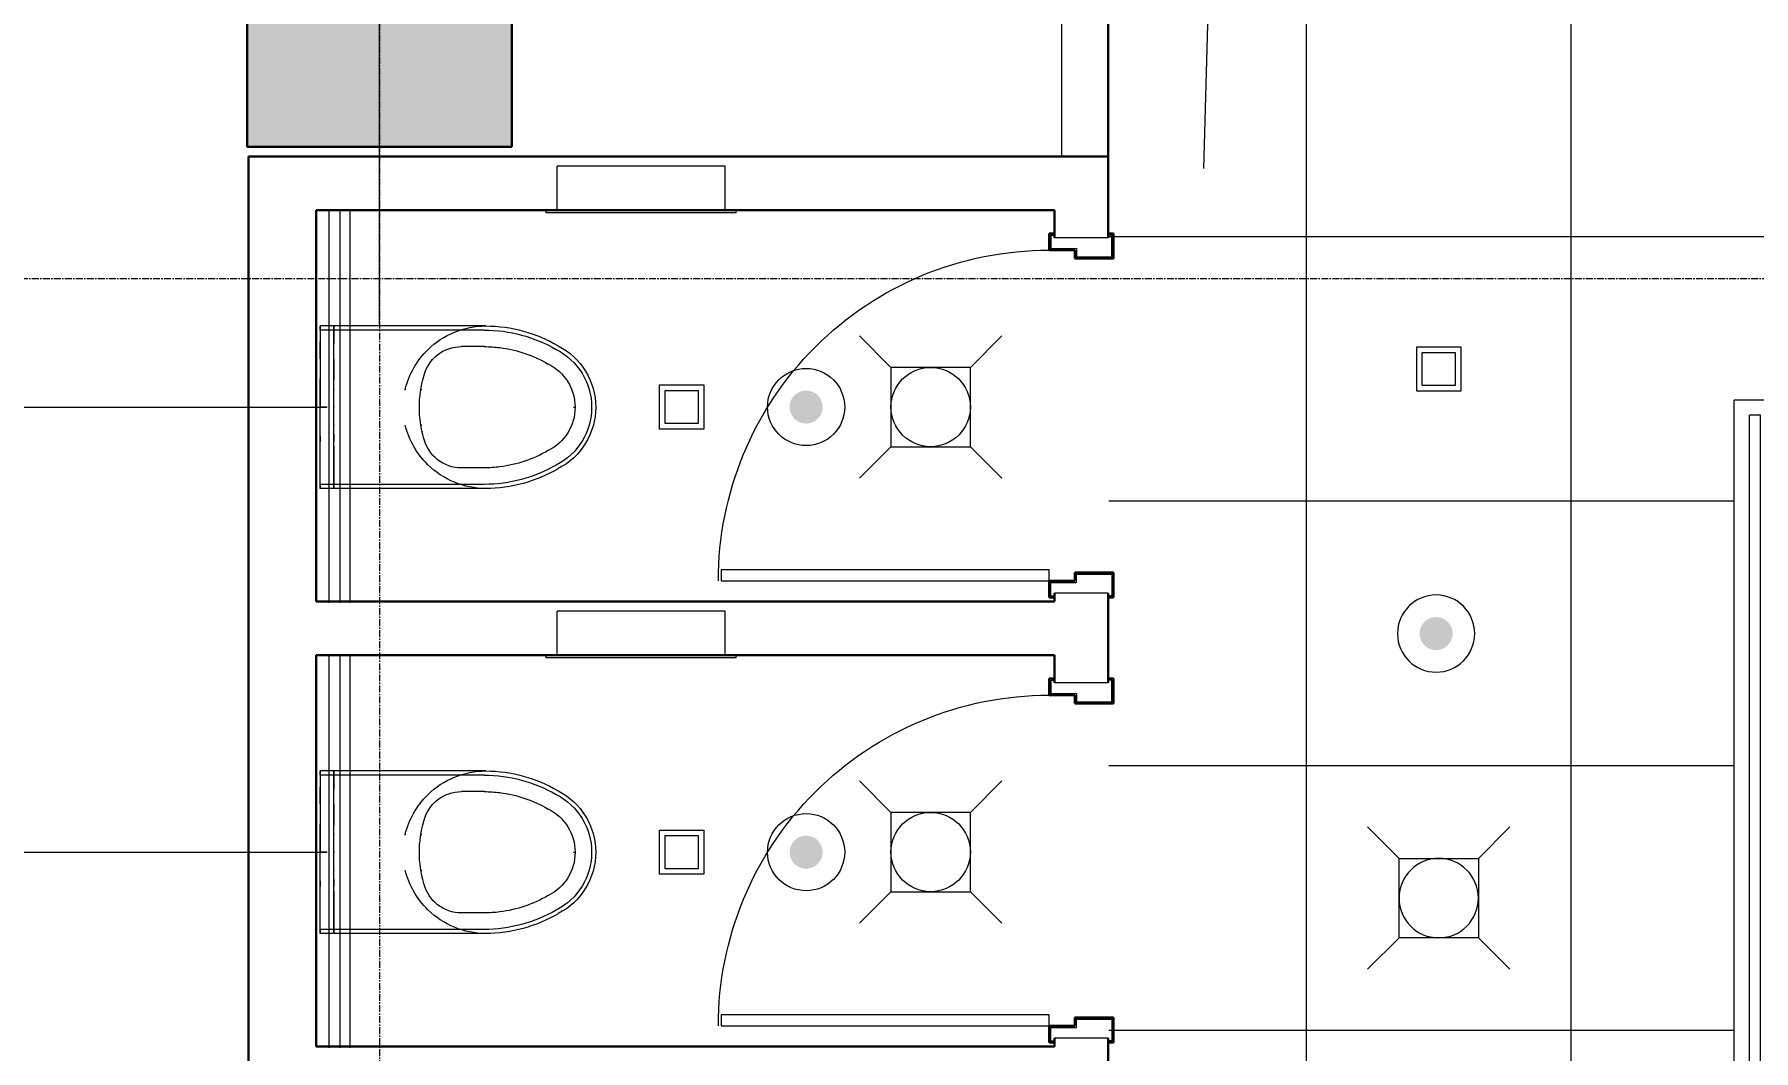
# Model space of a CAD drawing. Header units: inches. Extents: x -40190 to 0, y -3216 to 2257.
# Drawn here: x -21812.3 to -21656.3, y 833.1 to 925.3 of the extents above; entities that cross this region are included whole.
import ezdxf
from ezdxf import colors
from ezdxf.entities.mleader import LeaderData, LeaderLine
from ezdxf.enums import TextEntityAlignment as Align
from ezdxf.math import Vec2, Vec3

# ---------------------------------------------------------------- set-up
doc = ezdxf.new("R2010")
doc.units = ezdxf.units.IN
doc.header["$LTSCALE"] = 0.5
doc.header["$MEASUREMENT"] = 0
doc.linetypes.add('A113$0$CENTER', pattern=[2, 1.25, -0.25, 0.25, -0.25])
for name, color, linetype in [('A113$0$A-ANNO-IDEN', 8, 'Continuous'), ('A113$0$A-ANNO-PATT-13-14', 8, 'Continuous'), ('A113$0$A-COLS-COLS13-14', 8, 'Continuous'), ('A113$0$A-DOOR', 8, 'Continuous'), ('A113$0$A-DOOR-FRAM', 8, 'Continuous'), ('A113$0$A-FLOR-PFIX', 8, 'Continuous'), ('A113$0$A-FLOR-SPCL', 8, 'Continuous'), ('A113$0$A-GRID-GRDP0-15', 8, 'Continuous'), ('A113$0$A-WALL-FULL-INTR', 8, 'Continuous'), ('A113$0$Level 25', 8, 'Continuous'), ('A613$0$A-CLNG-AVDC', 8, 'Continuous'), ('A613$0$A-CLNG-LITE', 3, 'Continuous'), ('A613$0$A-CLNG-MECH-RTRN', 8, 'Continuous'), ('A613$0$A-CLNG-MECH-SUPP', 8, 'Continuous'), ('A613$0$A-CLNG-PATT', 8, 'Continuous'), ('A613$0$A-CLNG-SPNK', 8, 'Continuous'), ('E-Anno-Keyn', 72, 'Continuous'), ('M-HVAC-text', 6, 'Continuous'), ('XREF', 7, 'Continuous')]:
    doc.layers.add(name, color=color, linetype=linetype)
doc.styles.add('MAMEP ANNO', font='arial.ttf', dxfattribs={"height": 0.101562})
doc.styles.get("Standard").update_dxf_attribs({"font": 'simplex.shx'})

# ---------------------------------------------------------------- blocks, each defined once
blk = doc.blocks.new('MLD-KeyNote')
at = {"color": 0, "linetype": 'Continuous', "transparency": 16777216}
blk.add_lwpolyline([(-0.09375, -0.09375), (0.09375, -0.09375), (0.09375, 0.09375), (-0.09375, 0.09375)], close=True, dxfattribs=at)
at = {"color": 0, "linetype": 'ByBlock', "transparency": 16777216, "style": 'MAMEP ANNO'}
blk.add_attdef('ID', text='', height=0.10156, dxfattribs=at).set_placement((0, 0), align=Align.MIDDLE_CENTER)
blk = doc.blocks.new('A113$0$AFWALL_7')
at = {"layer": 'A113$0$A-FLOR-PFIX', "linetype": 'Continuous', "lineweight": 13}
for p, q in [((0, 7), (0, 7.38)), ((0, 7.38), (0, 5.92)), ((1.23, 7.38), (0, 7.38)), ((0, 7), (0, 0)), ((14.88, 7), (0, 7)), ((1.23, 3.52), (1.23, 7.38)), ((1.23, 7.38), (1.23, 5.73)), ((15.02, 7.38), (1.23, 7.38)), ((0, 5.64), (0, 5.92)), ((0, 5.1), (0, 5.64)), ((0, 4.4), (0, 5.1)), ((1.23, 5.48), (1.23, 5.73)), ((1.23, 4.99), (1.23, 5.48)), ((1.23, 4.35), (1.23, 4.99)), ((14.88, 5.5), (12.83, 5.5)), ((0, 4.4), (0, 3.11)), ((1.23, 4.35), (1.23, 3.07)), ((1.23, 3.28), (1.23, 3.52)), ((1.23, 2.6), (1.23, 3.28)), ((0, 3.11), (0, 2.92)), ((0, 2.92), (0, 2.74)), ((0, 2.74), (0, 2.59)), ((0, 1.85), (0, 2.59)), ((0, 0.96), (0, 1.85)), ((1.23, 3.07), (1.23, 2.84)), ((1.23, 2.84), (1.23, 2.63)), ((1.23, 2.63), (1.23, 2.45)), ((1.23, 1.62), (1.23, 2.6)), ((1.23, 1.75), (1.23, 2.45)), ((1.23, 0.91), (1.23, 1.75)), ((1.23, 1.59), (1.23, 1.62)), ((1.23, 1.5), (1.23, 1.59)), ((7.67, 1.62), (7.66, 1.62)), ((7.66, 1.62), (7.71, 1.62)), ((7.76, 1.62), (7.67, 1.62)), ((9.14, 1.62), (9.21, 1.62)), ((-0.64, 0), (0.57, 0)), ((0, 0), (0, 0.96)), ((0, -0.96), (0, 0)), ((0, -7), (0, 0)), ((0.64, 0), (0, 0)), ((1.23, 1.35), (1.23, 1.5)), ((1.23, 0.92), (1.23, 1.35)), ((1.23, 0.47), (1.23, 0.92)), ((1.23, 0), (1.23, 0.91)), ((1.23, 0), (1.23, 0.47)), ((1.23, -0.47), (1.23, 0)), ((1.29, 0), (1.23, 0)), ((1.23, -0.91), (1.23, 0)), ((8.95, 0), (8.94, 0)), ((8.94, 0), (9, 0)), ((9.05, 0), (8.95, 0)), ((22.99, 0), (23.05, 0)), ((23.05, 0), (23.09, 0)), ((23.12, 0), (23.13, 0)), ((0, -1.85), (0, -0.96)), ((1.23, -0.92), (1.23, -0.47)), ((1.23, -1.75), (1.23, -0.91)), ((1.23, -1.35), (1.23, -0.92)), ((1.23, -1.5), (1.23, -1.35)), ((1.23, -1.59), (1.23, -1.5)), ((23.09, 0), (23.12, 0)), ((0, -2.59), (0, -1.85)), ((0, -2.59), (0, -2.74)), ((0, -2.74), (0, -2.92)), ((0, -2.92), (0, -3.11)), ((0, -4.4), (0, -3.11)), ((1.23, -1.62), (1.23, -1.59)), ((1.23, -2.6), (1.23, -1.62)), ((1.23, -2.45), (1.23, -1.75)), ((1.23, -2.45), (1.23, -2.63)), ((1.23, -3.28), (1.23, -2.6)), ((1.23, -2.63), (1.23, -2.84)), ((1.23, -2.84), (1.23, -3.07)), ((1.23, -4.35), (1.23, -3.07)), ((9.14, -1.62), (9.21, -1.62)), ((0, -5.1), (0, -4.4)), ((1.23, -3.52), (1.23, -3.28)), ((1.23, -3.52), (1.23, -7.38)), ((1.23, -4.99), (1.23, -4.35)), ((0, -5.64), (0, -5.1)), ((0, -5.92), (0, -5.64)), ((0, -7.38), (0, -5.92)), ((1.23, -5.48), (1.23, -4.99)), ((1.23, -5.73), (1.23, -5.48)), ((1.23, -7.38), (1.23, -5.73)), ((14.88, -5.5), (12.83, -5.5)), ((0, -7), (0, -7.38)), ((14.88, -7), (0, -7)), ((1.23, -7.38), (0, -7.38)), ((15.02, -7.38), (1.23, -7.38))]:
    blk.add_line(p, q, dxfattribs=at)
at = {"layer": 'A113$0$A-FLOR-PFIX', "linetype": 'Continuous', "lineweight": 13, "extrusion": (0, 0, -1)}
for centre, radius, start, end in [((-15.04, -0.16), 7.54, 45.5539, 89.8573), ((-14.88, -6), 13, 89.9999, 120.1594), ((-14.88, -6), 13, 90, 120.1595), ((-14.95, -5.73), 13.11, 90.3147, 120.4286), ((-15.04, -0.16), 7.54, 13.7258, 45.5539), ((-12.81, 2), 3.5, 13.5658, 90.3559), ((-14.88, -6), 11.5, 90, 97.1455), ((-14.88, -6), 11.5, 97.1455, 120.3826), ((-18.75, 0), 5.88, 116.881, 180), ((-18.75, 0), 6.25, 116.9802, 180), ((-18.75, 0), 4.38, 116.3429, 180), ((-19, 0), 10, 360, 16.3854), ((-19, 0), 10, 343.6146, 360), ((-18.75, 0), 4.38, 180, 243.6571), ((-18.75, 0), 5.88, 180, 243.119), ((-18.75, 0), 6.25, 180, 243.0198), ((-15.04, 0.17), 7.54, 314.4461, 346.2742), ((-12.81, -2), 3.5, 269.6441, 346.4342), ((-14.88, 6), 11.5, 239.6174, 262.8545), ((-15.04, 0.17), 7.54, 270.1427, 314.4461), ((-14.88, 6), 13, 239.8405, 270), ((-14.88, 6), 13, 239.8406, 270.0001), ((-14.88, 6), 11.5, 262.8545, 270), ((-14.95, 5.73), 13.11, 239.5714, 269.6853)]:
    blk.add_arc(centre, radius, start, end, dxfattribs=at)
at = {"layer": 'A113$0$A-FLOR-PFIX', "linetype": 'Continuous', "lineweight": 13}
for p in [(1.23, 1.62), (0, 0), (1.23, 0), (1.23, -1.62)]:
    blk.add_point(p, dxfattribs=at)
blk = doc.blocks.new('*U576')
at = {"layer": 'A113$0$A-FLOR-SPCL', "linetype": 'Continuous', "lineweight": 13}
for p, q in [((-7.63, -0.5), (-7.63, 3.5)), ((7.62, 3.5), (-7.63, 3.5)), ((7.63, -0.5), (7.62, 3.5)), ((8.63, -0.5), (-8.63, -0.5)), ((-8.63, -0.75), (-8.63, -0.5)), ((8.63, -0.75), (-8.63, -0.75)), ((8.63, -0.75), (8.63, -0.5))]:
    blk.add_line(p, q, dxfattribs=at)
blk = doc.blocks.new('A113')
at = {"layer": 'A113$0$A-ANNO-IDEN', "lineweight": 0, "flags": 128}
blk.add_lwpolyline([(-21658.5093, 1627.0478), (-21686.4172, 1627.0478), (-21706.2512, 913.1254)], dxfattribs=at)
at = {"layer": 'A113$0$A-ANNO-PATT-13-14', "lineweight": 30}
blk.add_solid([(-21793.0238, 915.1074, -4909.5523), (-21769.0238, 915.1074, -4909.5523), (-21793.0238, 939.1074, -4909.5523), (-21769.0238, 939.1074, -4909.5523)], dxfattribs=at)
at = {"layer": 'A113$0$A-COLS-COLS13-14', "lineweight": 0}
blk.add_line((-21781.0238, 898.9704, -4909.5523), (-21781.0238, 955.2445, -4909.5523), dxfattribs=at)
at = {"layer": 'A113$0$A-COLS-COLS13-14', "lineweight": 30}
blk.add_3dface([(-21769.0238, 915.1074, -4909.5523), (-21769.0238, 939.1074, -4909.5523), (-21793.0238, 939.1074, -4909.5523), (-21793.0238, 915.1074, -4909.5523)], dxfattribs=at)
at = {"layer": 'A113$0$A-DOOR', "lineweight": 13, "elevation": 1992.7541, "flags": 128}
blk.add_lwpolyline([(-21747.1027, 875.7231), (-21720.2713, 875.7231), (-21720.2713, 876.7251), (-21747.1027, 876.7251)], dxfattribs=at)
at = {"layer": 'A113$0$A-DOOR', "lineweight": 0, "extrusion": (0, 0, -1)}
for centre in [(21720.2713, 875.723, -1992.7541), (21720.2713, 835.3509, -1992.7541)]:
    blk.add_arc(centre, 30.0003, 360, 90.000004, dxfattribs=at)
at = {"layer": 'A113$0$A-DOOR', "lineweight": 13}
blk.add_3dface([(-21720.2713, 836.353, 1992.7541), (-21750.0193, 836.353, 1992.7541), (-21750.0193, 835.351, 1992.7541), (-21720.2713, 835.351, 1992.7541)], dxfattribs=at)
at = {"layer": 'A113$0$A-DOOR-FRAM', "lineweight": 30}
for p, q in [((-21720.2713, 907.2239, 1992.7541), (-21720.2713, 905.7229, 1992.7541)), ((-21720.2713, 907.2239, 1992.7541), (-21719.8963, 907.2239, 1992.7541)), ((-21714.4199, 907.2239, 1992.7541), (-21714.7949, 907.2239, 1992.7541)), ((-21714.4199, 904.9724, 1992.7541), (-21714.4199, 907.2239, 1992.7541)), ((-21720.2713, 905.7229, 1992.7541), (-21717.9194, 905.7229, 1992.7541)), ((-21717.9194, 905.7229, 1992.7541), (-21717.9194, 904.9724, 1992.7541)), ((-21717.9194, 904.9724, 1992.7541), (-21714.4199, 904.9724, 1992.7541)), ((-21720.2713, 874.2221, 1992.7541), (-21720.2713, 875.7231, 1992.7541)), ((-21720.2713, 875.7231, 1992.7541), (-21717.9194, 875.7231, 1992.7541)), ((-21717.9194, 875.7231, 1992.7541), (-21717.9194, 876.4736, 1992.7541)), ((-21717.9194, 876.4736, 1992.7541), (-21714.4199, 876.4736, 1992.7541)), ((-21714.4199, 876.4736, 1992.7541), (-21714.4199, 874.2221, 1992.7541)), ((-21720.2713, 874.2221, 1992.7541), (-21719.8963, 874.2221, 1992.7541)), ((-21714.4199, 874.2221, 1992.7541), (-21714.7949, 874.2221, 1992.7541)), ((-21720.2713, 866.8518, 1992.7541), (-21720.2713, 865.3508, 1992.7541)), ((-21720.2713, 866.8518, 1992.7541), (-21719.8963, 866.8518, 1992.7541)), ((-21714.4199, 866.8518, 1992.7541), (-21714.7949, 866.8518, 1992.7541)), ((-21714.4199, 864.6003, 1992.7541), (-21714.4199, 866.8518, 1992.7541)), ((-21720.2713, 865.3508, 1992.7541), (-21717.9194, 865.3508, 1992.7541)), ((-21717.9194, 865.3508, 1992.7541), (-21717.9194, 864.6003, 1992.7541)), ((-21717.9194, 864.6003, 1992.7541), (-21714.4199, 864.6003, 1992.7541)), ((-21717.9194, 835.351, 1992.7541), (-21717.9194, 836.1015, 1992.7541)), ((-21717.9194, 836.1015, 1992.7541), (-21714.4199, 836.1015, 1992.7541)), ((-21714.4199, 836.1015, 1992.7541), (-21714.4199, 833.85, 1992.7541)), ((-21720.2713, 833.85, 1992.7541), (-21720.2713, 835.351, 1992.7541)), ((-21720.2713, 835.351, 1992.7541), (-21717.9194, 835.351, 1992.7541)), ((-21720.2713, 833.85, 1992.7541), (-21719.8963, 833.85, 1992.7541)), ((-21714.4199, 833.85, 1992.7541), (-21714.7949, 833.85, 1992.7541))]:
    blk.add_line(p, q, dxfattribs=at)
at = {"layer": 'A113$0$A-DOOR-FRAM', "lineweight": 13}
for p, q in [((-21720.1212, 907.0738, 1992.7541), (-21720.1212, 905.873, 1992.7541)), ((-21720.1212, 907.0738, 1992.7541), (-21719.8963, 907.0738, 1992.7541)), ((-21719.8963, 907.2239, 1992.7541), (-21719.8963, 907.0738, 1992.7541)), ((-21714.7949, 907.0738, 1992.7541), (-21714.7949, 907.2239, 1992.7541)), ((-21714.57, 907.0738, 1992.7541), (-21714.7949, 907.0738, 1992.7541)), ((-21714.57, 905.1225, 1992.7541), (-21714.57, 907.0738, 1992.7541)), ((-21720.1212, 905.873, 1992.7541), (-21717.7693, 905.873, 1992.7541)), ((-21717.7693, 905.873, 1992.7541), (-21717.7693, 905.1225, 1992.7541)), ((-21717.7693, 905.1225, 1992.7541), (-21714.57, 905.1225, 1992.7541)), ((-21720.1212, 874.3722, 1992.7541), (-21720.1212, 875.573, 1992.7541)), ((-21720.1212, 875.573, 1992.7541), (-21717.7693, 875.573, 1992.7541)), ((-21717.7693, 875.573, 1992.7541), (-21717.7693, 876.3235, 1992.7541)), ((-21717.7693, 876.3235, 1992.7541), (-21714.57, 876.3235, 1992.7541)), ((-21714.57, 876.3235, 1992.7541), (-21714.57, 874.3722, 1992.7541)), ((-21720.1212, 874.3722, 1992.7541), (-21719.8963, 874.3722, 1992.7541)), ((-21719.8963, 874.2221, 1992.7541), (-21719.8963, 874.3722, 1992.7541)), ((-21714.57, 874.3722, 1992.7541), (-21714.7949, 874.3722, 1992.7541)), ((-21714.7949, 874.3722, 1992.7541), (-21714.7949, 874.2221, 1992.7541)), ((-21720.1212, 866.7017, 1992.7541), (-21720.1212, 865.5009, 1992.7541)), ((-21720.1212, 866.7017, 1992.7541), (-21719.8963, 866.7017, 1992.7541)), ((-21719.8963, 866.8518, 1992.7541), (-21719.8963, 866.7017, 1992.7541)), ((-21714.7949, 866.7017, 1992.7541), (-21714.7949, 866.8518, 1992.7541)), ((-21714.57, 866.7017, 1992.7541), (-21714.7949, 866.7017, 1992.7541)), ((-21714.57, 864.7504, 1992.7541), (-21714.57, 866.7017, 1992.7541)), ((-21720.1212, 865.5009, 1992.7541), (-21717.7693, 865.5009, 1992.7541)), ((-21717.7693, 865.5009, 1992.7541), (-21717.7693, 864.7504, 1992.7541)), ((-21717.7693, 864.7504, 1992.7541), (-21714.57, 864.7504, 1992.7541)), ((-21720.1212, 834.0001, 1992.7541), (-21720.1212, 835.2009, 1992.7541)), ((-21720.1212, 835.2009, 1992.7541), (-21717.7693, 835.2009, 1992.7541)), ((-21717.7693, 835.2009, 1992.7541), (-21717.7693, 835.9514, 1992.7541)), ((-21717.7693, 835.9514, 1992.7541), (-21714.57, 835.9514, 1992.7541)), ((-21714.57, 835.9514, 1992.7541), (-21714.57, 834.0001, 1992.7541)), ((-21720.1212, 834.0001, 1992.7541), (-21719.8963, 834.0001, 1992.7541)), ((-21719.8963, 833.85, 1992.7541), (-21719.8963, 834.0001, 1992.7541)), ((-21714.57, 834.0001, 1992.7541), (-21714.7949, 834.0001, 1992.7541)), ((-21714.7949, 834.0001, 1992.7541), (-21714.7949, 833.85, 1992.7541))]:
    blk.add_line(p, q, dxfattribs=at)
at = {"layer": 'A113$0$A-FLOR-PFIX', "lineweight": 0}
for p, q in [((-21832.8652, 891.4735, 1992.7541), (-21786.774, 891.4736, 1992.7541)), ((-21832.8647, 851.1014, 1992.7541), (-21786.7736, 851.1015, 1992.7541))]:
    blk.add_line(p, q, dxfattribs=at)
at = {"layer": 'A113$0$A-GRID-GRDP0-15', "linetype": 'A113$0$CENTER', "lineweight": 0}
for p, q in [((-21781.0236, 2113.2362), (-21781.0236, -676.9042)), ((-23884.5631, 903.1574), (-20364.9322, 903.1574))]:
    blk.add_line(p, q, dxfattribs=at)
at = {"layer": 'A113$0$A-WALL-FULL-INTR', "lineweight": 30}
for p, q in [((-21714.8986, 955.6524, 1992.7541), (-21714.8986, 906.8489, 1992.7541)), ((-21714.8986, 914.2192, 1992.7541), (-21792.8986, 914.2191, 1992.7541)), ((-21792.8986, 914.2191, 1992.7541), (-21792.8985, 741.1001, 1992.7541)), ((-21786.7736, 909.3471, 1992.7541), (-21786.7736, 873.8471, 1992.7541)), ((-21719.7747, 909.3471, 1992.7541), (-21786.7736, 909.3471, 1992.7541)), ((-21719.7747, 906.8489, 1992.7541), (-21719.7747, 909.3471, 1992.7541)), ((-21719.7747, 873.8471, 1992.7541), (-21786.7736, 873.8471, 1992.7541)), ((-21719.7747, 873.8471, 1992.7541), (-21719.7747, 874.5971, 1992.7541)), ((-21714.8985, 866.4768, 1992.7541), (-21714.8985, 874.5971, 1992.7541)), ((-21719.7747, 868.9751, 1992.7541), (-21786.7736, 868.975, 1992.7541)), ((-21786.7736, 868.975, 1992.7541), (-21786.7736, 833.475, 1992.7541)), ((-21719.7747, 866.4768, 1992.7541), (-21719.7747, 868.9751, 1992.7541)), ((-21786.7732, 833.475, 1992.7541), (-21719.7747, 833.475, 1992.7541)), ((-21719.7747, 833.475, 1992.7541), (-21719.7747, 834.225, 1992.7541)), ((-21714.9003, 826.1018, 1992.7541), (-21714.8997, 834.225, 1992.7541))]:
    blk.add_line(p, q, dxfattribs=at)
at = {"layer": 'A113$0$A-WALL-FULL-INTR', "lineweight": 0}
for p, q in [((-21719.1481, 935.0316, 1992.7541), (-21719.1481, 914.2192, 1992.7541)), ((-21714.8986, 906.8489, 1992.7541), (-21719.7747, 906.8489, 1992.7541)), ((-21714.8985, 874.5971, 1992.7541), (-21719.7747, 874.5971, 1992.7541)), ((-21714.8986, 866.4768, 1992.7541), (-21719.7747, 866.4768, 1992.7541)), ((-21714.8997, 834.225, 1992.7541), (-21719.7747, 834.225, 1992.7541))]:
    blk.add_line(p, q, dxfattribs=at)
at = {"layer": 'A113$0$Level 25', "lineweight": 0, "extrusion": (0, 0, -1)}
for centre in [(21720.2713, 875.723, -1992.7541), (21720.2713, 835.3509, -1992.7541)]:
    blk.add_arc(centre, 30.0003, 360, 90.000004, dxfattribs=at)
at = {"layer": 'A113$0$Level 25', "lineweight": 13}
for points in [[(-21720.2713, 876.7251, 1992.7541), (-21750.0193, 876.7251, 1992.7541), (-21750.0193, 875.7231, 1992.7541), (-21720.2713, 875.7231, 1992.7541)], [(-21720.2713, 836.353, 1992.7541), (-21750.0193, 836.353, 1992.7541), (-21750.0193, 835.351, 1992.7541), (-21720.2713, 835.351, 1992.7541)]]:
    blk.add_3dface(points, dxfattribs=at)
at = {"layer": 'A113$0$A-FLOR-PFIX', "lineweight": 13}
for p in [(-21786.399, 891.472, 1992.7541), (-21786.399, 851.1, 1992.7541)]:
    blk.add_blockref('A113$0$AFWALL_7', p, dxfattribs=at)
at = {"layer": 'A113$0$A-FLOR-SPCL', "lineweight": 13}
for p in [(-21757.2732, 909.8475, 1992.7541), (-21757.2732, 869.4755, 1992.7541)]:
    blk.add_blockref('*U576', p, dxfattribs=at)
blk = doc.blocks.new('*U969')
at = {"layer": 'A613$0$A-CLNG-LITE', "linetype": 'Continuous', "lineweight": 0, "extrusion": (0, 0, -1)}
h = blk.add_hatch(color=256, dxfattribs=at)
edge = h.paths.add_edge_path()
edge.add_arc((0, 0), 1.5, 0, 360)
blk.add_circle((0, 0), 3.5, dxfattribs=at)
blk = doc.blocks.new('*U965')
at = {"layer": 'A613$0$A-CLNG-LITE', "linetype": 'Continuous', "lineweight": 0}
for p, q in [((-3.6, 3.6), (-6.46, 6.46)), ((3.6, 3.6), (6.46, 6.46)), ((-3.6, -3.6), (-6.46, -6.46)), ((3.6, -3.6), (6.46, -6.46))]:
    blk.add_line(p, q, dxfattribs=at)
at = {"layer": 'A613$0$A-CLNG-LITE', "linetype": 'Continuous', "lineweight": 0, "extrusion": (0, 0, -1)}
blk.add_circle((0, 0), 3.6, dxfattribs=at)
at = {"layer": 'A613$0$A-CLNG-LITE', "linetype": 'Continuous', "lineweight": 0}
blk.add_3dface([(3.6, -3.6), (-3.6, -3.6), (-3.6, 3.6), (3.6, 3.6)], dxfattribs=at)
blk = doc.blocks.new('*U966')
at = {"layer": 'A613$0$A-CLNG-LITE', "linetype": 'Continuous', "lineweight": 0}
h = blk.add_hatch(color=256, dxfattribs=at)
edge = h.paths.add_edge_path()
edge.add_arc((0, 0), 1.5, 0, 360)
blk.add_circle((0, 0), 3.5, dxfattribs=at)
blk = doc.blocks.new('*U967')
at = {"layer": 'A613$0$A-CLNG-LITE', "linetype": 'Continuous', "lineweight": 0}
for p, q in [((-3.6, 3.6), (-6.46, 6.46)), ((3.6, 3.6), (6.46, 6.46)), ((-3.6, -3.6), (-6.46, -6.46)), ((3.6, -3.6), (6.46, -6.46))]:
    blk.add_line(p, q, dxfattribs=at)
blk.add_circle((0, 0), 3.6, dxfattribs=at)
blk.add_3dface([(3.6, 3.6), (-3.6, 3.6), (-3.6, -3.6), (3.6, -3.6)], dxfattribs=at)
blk = doc.blocks.new('*U968')
at = {"layer": 'A613$0$A-CLNG-AVDC', "linetype": 'Continuous', "lineweight": 0}
for p, q in [((-3.6, 3.6), (-6.46, 6.46)), ((3.6, 3.6), (6.46, 6.46)), ((-3.6, -3.6), (-6.46, -6.46)), ((3.6, -3.6), (6.46, -6.46))]:
    blk.add_line(p, q, dxfattribs=at)
blk.add_circle((0, 0), 3.6, dxfattribs=at)
blk.add_3dface([(3.6, 3.6), (-3.6, 3.6), (-3.6, -3.6), (3.6, -3.6)], dxfattribs=at)
blk = doc.blocks.new('*U988')
at = {"layer": 'A613$0$A-CLNG-LITE', "linetype": 'Continuous', "lineweight": 0}
for points in [[(-2, 2), (2, 2), (2, -2), (-2, -2)], [(-1.5, 1.5), (1.5, 1.5), (1.5, -1.5), (-1.5, -1.5)]]:
    blk.add_3dface(points, dxfattribs=at)
blk = doc.blocks.new('*U990')
at = {"layer": 'A613$0$A-CLNG-MECH-SUPP', "linetype": 'Continuous', "lineweight": 0}
for p, q in [((1.62, 54.03), (-1.63, 54.03)), ((-1.63, -53.97), (-1.63, 54.03)), ((1.62, -54.03), (1.62, 54.03)), ((0.75, 52.66), (-0.25, 52.66)), ((-0.25, -52.59), (-0.25, 52.66)), ((0.75, -52.59), (0.75, 52.66)), ((0.75, -52.59), (-0.25, -52.59)), ((1.62, -53.97), (-1.63, -53.97))]:
    blk.add_line(p, q, dxfattribs=at)
blk = doc.blocks.new('A613')
at = {"layer": 'A613$0$A-CLNG-SPNK', "lineweight": 0}
h = blk.add_hatch(color=256, dxfattribs=at)
edge = h.paths.add_edge_path()
edge.add_arc((-21742.36, 891.6), 1.5, 0, 360)
h = blk.add_hatch(color=256, dxfattribs=at)
edge = h.paths.add_edge_path()
edge.add_arc((-21742.36, 851.22), 1.5, 0, 360)
at = {"layer": 'A613$0$A-CLNG-MECH-RTRN', "lineweight": 0}
for p, q in [((-21785.65, 909.33, 2679.43), (-21785.65, 873.85, 2679.43)), ((-21784.66, 909.33, 2679.43), (-21784.66, 873.85, 2679.43)), ((-21785.65, 868.96, 2679.43), (-21785.65, 833.47, 2679.43)), ((-21784.66, 868.96, 2679.43), (-21784.66, 833.47, 2679.43))]:
    blk.add_line(p, q, dxfattribs=at)
at = {"layer": 'A613$0$A-CLNG-MECH-RTRN', "lineweight": 13}
for p, q in [((-21783.77, 909.33, 2679.43), (-21783.77, 873.85, 2679.43)), ((-21783.77, 868.96, 2679.43), (-21783.77, 833.47, 2679.43))]:
    blk.add_line(p, q, dxfattribs=at)
at = {"layer": 'A613$0$A-CLNG-PATT', "lineweight": 0}
for p, q in [((-21696.96, 721.23, 2679.43), (-21696.96, 996, 2679.43)), ((-21672.96, 721.23, 2679.43), (-21672.96, 996, 2679.43)), ((-21654.9, 907.05, 2679.43), (-21714.9, 907.05, 2679.43)), ((-21658.15, 883.05, 2679.43), (-21714.9, 883.05, 2679.43)), ((-21658.15, 859.05, 2679.43), (-21714.9, 859.05, 2679.43)), ((-21658.15, 835.05, 2679.43), (-21714.9, 835.05, 2679.43))]:
    blk.add_line(p, q, dxfattribs=at)
at = {"layer": 'A613$0$A-CLNG-SPNK', "lineweight": 0}
for centre in [(-21742.36, 891.6, 2679.43), (-21742.36, 851.22, 2679.43)]:
    blk.add_circle(centre, 3.5, dxfattribs=at)
at = {"layer": 'A613$0$A-CLNG-AVDC', "lineweight": 0}
for p in [(-21731.06, 891.6, 2679.43), (-21731.06, 851.23, 2679.43)]:
    blk.add_blockref('*U968', p, dxfattribs=at)
at = {"layer": 'A613$0$A-CLNG-LITE', "lineweight": 0}
for name, p in [('*U967', (-21731.06, 891.6, 2679.43)), ('*U988', (-21684.96, 895.05, 2679.43)), ('*U966', (-21742.36, 891.6, 2679.43)), ('*U988', (-21753.65, 891.6, 2679.43)), ('*U969', (-21685.2, 871.05, 2679.43)), ('*U967', (-21731.06, 851.23, 2679.43)), ('*U966', (-21742.36, 851.22, 2679.43)), ('*U965', (-21684.96, 847.05, 2679.43)), ('*U988', (-21753.65, 851.22, 2679.43))]:
    blk.add_blockref(name, p, dxfattribs=at)
at = {"layer": 'A613$0$A-CLNG-MECH-SUPP', "lineweight": 0}
blk.add_blockref('*U990', (-21656.52, 838.19, 2679.43), dxfattribs=at)

msp = doc.modelspace()

# ---------------------------------------------------------------- block references
at = {"layer": 'XREF'}
for name, p in [('A113', (0.08, 0)), ('A613', (0.13, -0.11))]:
    msp.add_blockref(name, p, dxfattribs=at)

# ---------------------------------------------------------------- leaders
at = {"layer": 'E-Anno-Keyn'}
ml = msp.add_multileader_block('Standard', dxfattribs=at)
ml.set_content('MLD-KeyNote', color=256, scale=96)
ml.set_attribute('ID', '18', width=0)
ml.set_leader_properties(color=256, linetype='Continuous')
ml.build(insert=Vec2(0, 0))
ml.multileader.update_dxf_attribs({"has_dogleg": 0, "text_left_attachment_type": 2, "text_right_attachment_type": 2, "dogleg_length": 3.84, "arrow_head_size": 12, "scale": 96})
ctx = ml.context
ctx.base_point, ctx.scale, ctx.char_height, ctx.arrow_head_size, ctx.landing_gap_size, ctx.plane_origin = Vec3(-23166.12, 1004.81), 96, 737.28, 12, 384, Vec3(-23254.36, 947.57)
ctx.left_attachment, ctx.right_attachment = 2, 2
notes = []
notes.append((ctx, [(0, (0, 0, 0), (0, 0), (1, 0), 1, [])]))
ctx.block.insert = Vec3(-23157.12, 1004.81)
ml = msp.add_multileader_block('Standard', dxfattribs=at)
ml.set_content('MLD-KeyNote', color=256, scale=96)
ml.set_attribute('ID', '18', width=0)
ml.set_leader_properties(color=256, linetype='Continuous')
ml.build(insert=Vec2(0, 0))
ml.multileader.update_dxf_attribs({"has_dogleg": 0, "text_left_attachment_type": 2, "text_right_attachment_type": 2, "dogleg_length": 3.84, "arrow_head_size": 12, "scale": 96})
ctx = ml.context
ctx.base_point, ctx.scale, ctx.char_height, ctx.arrow_head_size, ctx.landing_gap_size, ctx.plane_origin = Vec3(-22208.47, 994.86), 96, 737.28, 12, 384, Vec3(-22296.71, 937.63)
ctx.left_attachment, ctx.right_attachment = 2, 2
notes.append((ctx, [(0, (0, 0, 0), (0, 0), (1, 0), 1, [])]))
ctx.block.insert = Vec3(-22199.47, 994.86)
ml = msp.add_multileader_block('Standard', dxfattribs=at)
ml.set_content('MLD-KeyNote', color=(89, 89, 89), scale=96)
ml.set_attribute('ID', '8', width=0)
ml.set_leader_properties(color=256, linetype='Continuous')
ml.build(insert=Vec2(0, 0))
ml.multileader.update_dxf_attribs({"has_dogleg": 0, "text_left_attachment_type": 2, "text_right_attachment_type": 2, "dogleg_length": 3.84, "arrow_head_size": 12, "scale": 96})
ctx = ml.context
ctx.base_point, ctx.scale, ctx.char_height, ctx.arrow_head_size, ctx.landing_gap_size, ctx.plane_origin = Vec3(-23073.72, 986.39), 96, 737.28, 12, 384, Vec3(-23174.97, 930.5)
ctx.left_attachment, ctx.right_attachment = 2, 2
notes.append((ctx, [(0, (0, 0, 0), (0, 0), (1, 0), 1, [])]))
ctx.block.insert = Vec3(-23064.72, 986.39)
ml = msp.add_multileader_block('Standard', dxfattribs=at)
ml.set_content('MLD-KeyNote', color=(89, 89, 89), scale=96)
ml.set_attribute('ID', '8', width=0)
ml.set_leader_properties(color=256, linetype='Continuous')
ml.build(insert=Vec2(0, 0))
ml.multileader.update_dxf_attribs({"has_dogleg": 0, "text_left_attachment_type": 2, "text_right_attachment_type": 2, "dogleg_length": 3.84, "arrow_head_size": 12, "scale": 96})
ctx = ml.context
ctx.base_point, ctx.scale, ctx.char_height, ctx.arrow_head_size, ctx.landing_gap_size, ctx.plane_origin = Vec3(-22400.97, 910.12), 96, 737.28, 12, 384, Vec3(-22502.21, 854.24)
ctx.left_attachment, ctx.right_attachment = 2, 2
notes.append((ctx, [(0, (0, 0, 0), (0, 0), (1, 0), 1, [])]))
ctx.block.insert = Vec3(-22391.97, 910.12)
at = {"layer": 'M-HVAC-text'}
ml = msp.add_multileader_block('Standard', dxfattribs=at)
ml.set_content('MLD-KeyNote', color=(89, 89, 89), scale=96)
ml.set_attribute('ID', '15', width=0)
ml.set_leader_properties(color=256, linetype='Continuous')
ml.build(insert=Vec2(0, 0))
ml.multileader.update_dxf_attribs({"has_dogleg": 0, "text_left_attachment_type": 2, "text_right_attachment_type": 2, "dogleg_length": 3.84, "arrow_head_size": 12, "scale": 96})
ctx = ml.context
ctx.base_point, ctx.scale, ctx.char_height, ctx.arrow_head_size, ctx.landing_gap_size, ctx.plane_origin = Vec3(-22893.34, 1357.49), 96, 737.28, 12, 384, Vec3(-22994.59, 1301.6)
ctx.left_attachment, ctx.right_attachment = 2, 2
notes.append((ctx, [(0, (0, 0, 0), (0, 0), (1, 0), 1, [])]))
ctx.block.insert = Vec3(-22884.34, 1357.49)
ml = msp.add_multileader_block('Standard', dxfattribs=at)
ml.set_content('MLD-KeyNote', color=(89, 89, 89), scale=96)
ml.set_attribute('ID', '15', width=0)
ml.set_leader_properties(color=256, linetype='Continuous')
ml.build(insert=Vec2(0, 0))
ml.multileader.update_dxf_attribs({"has_dogleg": 0, "text_left_attachment_type": 2, "text_right_attachment_type": 2, "dogleg_length": 3.84, "arrow_head_size": 12, "scale": 96})
ctx = ml.context
ctx.base_point, ctx.scale, ctx.char_height, ctx.arrow_head_size, ctx.landing_gap_size, ctx.plane_origin = Vec3(-22532.38, 1345.4), 96, 737.28, 12, 384, Vec3(-22633.63, 1289.51)
ctx.left_attachment, ctx.right_attachment = 2, 2
notes.append((ctx, [(0, (0, 0, 0), (0, 0), (1, 0), 1, [])]))
ctx.block.insert = Vec3(-22523.38, 1345.4)
ml = msp.add_multileader_block('Standard', dxfattribs=at)
ml.set_content('MLD-KeyNote', color=(89, 89, 89), scale=96)
ml.set_attribute('ID', '15', width=0)
ml.set_leader_properties(color=256, linetype='Continuous')
ml.build(insert=Vec2(0, 0))
ml.multileader.update_dxf_attribs({"has_dogleg": 0, "text_left_attachment_type": 2, "text_right_attachment_type": 2, "dogleg_length": 3.84, "arrow_head_size": 12, "scale": 96})
ctx = ml.context
ctx.base_point, ctx.scale, ctx.char_height, ctx.arrow_head_size, ctx.landing_gap_size, ctx.plane_origin = Vec3(-22132.25, 1344.98), 96, 737.28, 12, 384, Vec3(-22233.49, 1289.09)
ctx.left_attachment, ctx.right_attachment = 2, 2
notes.append((ctx, [(0, (0, 0, 0), (0, 0), (1, 0), 1, [])]))
ctx.block.insert = Vec3(-22123.25, 1344.98)
ml = msp.add_multileader_block('Standard', dxfattribs=at)
ml.set_content('MLD-KeyNote', color=(89, 89, 89), scale=96)
ml.set_attribute('ID', '15', width=0)
ml.set_leader_properties(color=256, linetype='Continuous')
ml.build(insert=Vec2(0, 0))
ml.multileader.update_dxf_attribs({"has_dogleg": 0, "text_left_attachment_type": 2, "text_right_attachment_type": 2, "dogleg_length": 3.84, "arrow_head_size": 12, "scale": 96})
ctx = ml.context
ctx.base_point, ctx.scale, ctx.char_height, ctx.arrow_head_size, ctx.landing_gap_size, ctx.plane_origin = Vec3(-21770.85, 1341.65), 96, 737.28, 12, 384, Vec3(-21872.1, 1285.76)
ctx.left_attachment, ctx.right_attachment = 2, 2
notes.append((ctx, [(0, (0, 0, 0), (0, 0), (1, 0), 1, [])]))
ctx.block.insert = Vec3(-21761.85, 1341.65)
ml = msp.add_multileader_block('Standard', dxfattribs=at)
ml.set_content('MLD-KeyNote', color=(89, 89, 89), scale=96)
ml.set_attribute('ID', '15', width=0)
ml.set_leader_properties(color=256, linetype='Continuous')
ml.build(insert=Vec2(0, 0))
ml.multileader.update_dxf_attribs({"has_dogleg": 0, "text_left_attachment_type": 2, "text_right_attachment_type": 2, "dogleg_length": 3.84, "arrow_head_size": 12, "scale": 96})
ctx = ml.context
ctx.base_point, ctx.scale, ctx.char_height, ctx.arrow_head_size, ctx.landing_gap_size, ctx.plane_origin = Vec3(-22733.75, 1113.31), 96, 737.28, 12, 384, Vec3(-22835, 1057.42)
ctx.left_attachment, ctx.right_attachment = 2, 2
notes.append((ctx, [(0, (0, 0, 0), (0, 0), (1, 0), 1, [])]))
ctx.block.insert = Vec3(-22724.75, 1113.31)
for ctx, leaders in notes:
    for number, flags, end, landing, length, lines in leaders:
        leader = LeaderData()
        leader.index, (leader.has_last_leader_line, leader.has_dogleg_vector, leader.attachment_direction) = number, flags
        leader.last_leader_point, leader.dogleg_vector, leader.dogleg_length = Vec3(end), Vec3(landing), length
        for number, points, colour, breaks in lines:
            line = LeaderLine()
            line.index, line.vertices, line.color, line.breaks = number, Vec3.list(points), colors.encode_raw_color(colour), breaks
            leader.lines.append(line)
        ctx.leaders.append(leader)

doc.saveas('drawing.dxf')
